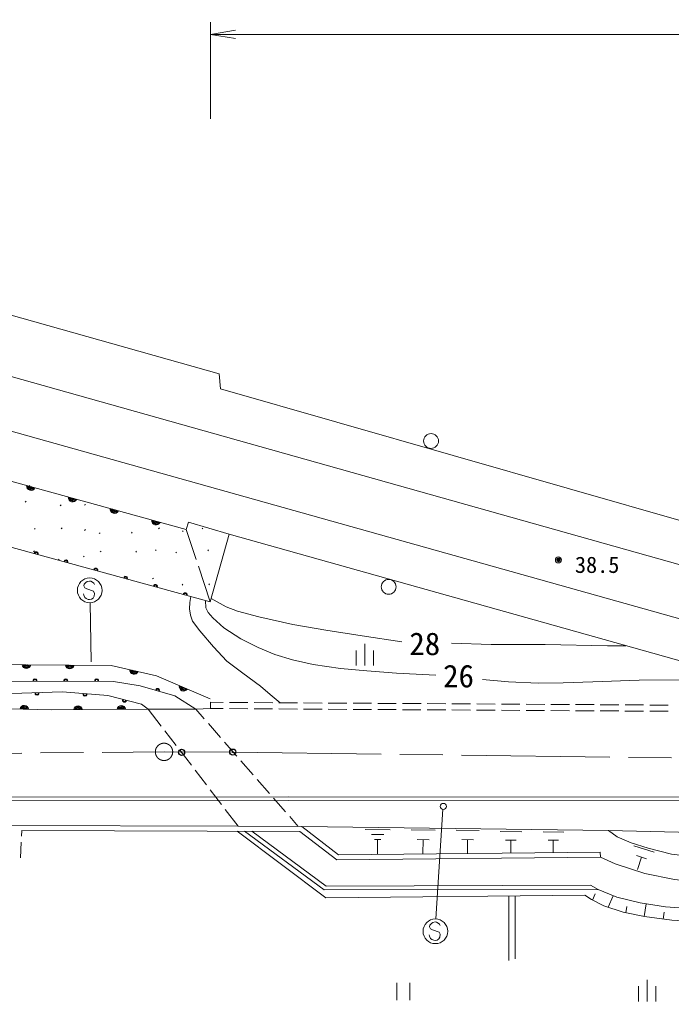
# Model space of a CAD drawing. Units: millimetres, scale not verified. Extents: x 40000 to 680000, y 20000 to 380000.
# Drawn here: x 452747 to 505464, y 260511 to 339884 of the extents above; entities that cross this region are included whole.
import ezdxf
from ezdxf.enums import TextEntityAlignment as Align

# ---------------------------------------------------------------- set-up
doc = ezdxf.new("R2010")
doc.units = ezdxf.units.MM
doc.header["$LTSCALE"] = 1000
doc.header["$PDMODE"] = 32
doc.header["$PDSIZE"] = 500
doc.linetypes.add('CHAIN', pattern=[18.5, 12, -1.5, 3.5, -1.5])
for name, color, linetype, lineweight in [('M-BMK', 2, 'CHAIN', 13), ('M-STR-HTXT', 7, 'Continuous', 13), ('M-STR-STR1', 1, 'Continuous', 13), ('M-STR-STR3', 7, 'Continuous', 13), ('M-STR-STRC', 7, 'Continuous', 13), ('M-WORK', 1, 'Continuous', 13)]:
    doc.layers.add(name, color=color, linetype=linetype, lineweight=lineweight)
doc.layers.add('M-OTRS', color=6, linetype='Continuous')
doc.styles.add('ＭＳ ゴシック', font='')
doc.styles.get('ＭＳ ゴシック').set_extended_font_data('MS Gothic')

# ---------------------------------------------------------------- blocks, each defined once
blk = doc.blocks.new('open_arrow')
at = {"color": 0, "linetype": 'Continuous', "lineweight": -2}
blk.add_lwpolyline([(7.5, 1.25), (0, 0), (7.5, -1.25)], dxfattribs=at)

msp = doc.modelspace()

# ---------------------------------------------------------------- linework, layer by layer
at = {"layer": 'M-BMK'}
msp.add_lwpolyline([(346477, 281344), (364861, 281091), (422423, 280301), (464427, 280682), (469990, 280664), (562941, 279415)], dxfattribs=at)
msp.add_circle((464427, 280682), 700, dxfattribs=at)
at = {"layer": 'M-OTRS'}
for p in [(465843, 280648), (469990, 280664)]:
    msp.add_point(p, dxfattribs=at)
at = {"layer": 'M-STR-HTXT'}
for p, q in [((468193, 331867), (468193, 339685)), ((468193, 338685), (563063, 338685))]:
    msp.add_line(p, q, dxfattribs=at)
at = {"layer": 'M-STR-STR1'}
for p, q in [((463148, 284141), (466987, 284147)), ((463148, 284141), (464200, 282773)), ((466987, 284147), (467683, 283352)), ((468012, 282975), (468999, 281846)), ((464505, 282377), (465419, 281188)), ((469328, 281469), (470315, 280340)), ((465724, 280791), (466638, 279603)), ((470644, 279963), (471631, 278834)), ((466943, 279206), (467858, 278017)), ((471960, 278457), (472947, 277328)), ((468163, 277621), (469077, 276432)), ((473276, 276951), (474263, 275822)), ((469382, 276036), (470434, 274668)), ((474592, 275445), (475287, 274650)), ((470434, 274668), (475562, 274649))]:
    msp.add_line(p, q, dxfattribs=at)
at = {"layer": 'M-STR-STR3'}
for p, q in [((352157, 339165), (562956, 279819)), ((349889, 335305), (562791, 275530)), ((469683, 298279), (562661, 272185))]:
    msp.add_line(p, q, dxfattribs=at)
msp.add_lwpolyline([(355701, 343184), (468896, 311234), (468988, 310038), (563093, 283086)], dxfattribs=at)
for centre in [(486027, 305818), (482600, 294026)]:
    msp.add_circle(centre, 600, dxfattribs=at)
at = {"layer": 'M-STR-STRC'}
for p, q in [((458386, 294493), (458220, 294459)), ((458502, 294476), (458386, 294493)), ((458647, 294404), (458502, 294476)), ((457961, 294228), (457945, 294114)), ((457945, 294114), (458031, 293932)), ((458089, 294366), (457961, 294228)), ((458031, 293932), (458181, 293858)), ((458220, 294459), (458089, 294366)), ((458181, 293858), (458714, 293670)), ((458756, 294329), (458647, 294404)), ((458791, 294218), (458756, 294329)), ((457947, 293339), (457908, 293449)), ((458031, 293162), (457947, 293339)), ((458135, 293088), (458031, 293162)), ((458281, 293013), (458135, 293088)), ((458401, 292996), (458281, 293013)), ((458569, 293025), (458401, 292996)), ((458693, 293121), (458569, 293025)), ((458764, 293270), (458693, 293121)), ((458714, 293670), (458794, 293497)), ((458794, 293497), (458764, 293270)), ((458442, 292742), (458523, 287965)), ((486412, 267176), (486967, 276040)), ((486049, 266801), (485921, 266663)), ((486180, 266894), (486049, 266801)), ((486346, 266928), (486180, 266894)), ((486462, 266911), (486346, 266928)), ((486606, 266839), (486462, 266911)), ((486716, 266764), (486606, 266839)), ((486751, 266653), (486716, 266764)), ((485921, 266663), (485905, 266549)), ((485905, 266549), (485990, 266367)), ((485990, 266367), (486141, 266293)), ((486141, 266293), (486674, 266105)), ((486674, 266105), (486754, 265932)), ((486754, 265932), (486724, 265705)), ((485907, 265774), (485868, 265884)), ((485991, 265597), (485907, 265774)), ((486094, 265523), (485991, 265597)), ((486241, 265448), (486094, 265523)), ((486361, 265431), (486241, 265448)), ((486528, 265460), (486361, 265431)), ((486653, 265556), (486528, 265460)), ((486724, 265705), (486653, 265556))]:
    msp.add_line(p, q, dxfattribs=at)
for centre, radius in [((458418, 293741), 1000), ((487016, 276271), 250), ((486378, 266176), 1000)]:
    msp.add_circle(centre, radius, dxfattribs=at)
at = {"layer": 'M-WORK'}
for p, q in [((453540, 302199), (453562, 302221)), ((453199, 300871), (453269, 300942)), ((456038, 300583), (456108, 300654)), ((457995, 300616), (458065, 300687)), ((453941, 298678), (454011, 298748)), ((456109, 298716), (456180, 298787)), ((457998, 298584), (458069, 298655)), ((461789, 298375), (461859, 298445)), ((463989, 298713), (464059, 298784)), ((465911, 298489), (465982, 298560)), ((467026, 296236), (466229, 298653)), ((467504, 298708), (467575, 298779)), ((459188, 298326), (459258, 298396)), ((453867, 296865), (453937, 296935)), ((459260, 296845), (459331, 296916)), ((462136, 296836), (462206, 296907)), ((463730, 296951), (463801, 297021)), ((467962, 296937), (468033, 297007)), ((455874, 296191), (455945, 296262)), ((457905, 296442), (457976, 296512)), ((465377, 296767), (465448, 296838)), ((468158, 292802), (467202, 295703)), ((459891, 295070), (459909, 295088)), ((461219, 294812), (461290, 294883)), ((463504, 294668), (463575, 294739)), ((465887, 294158), (465958, 294229)), ((468039, 294194), (468110, 294265)), ((480675, 287660), (480675, 289410)), ((479975, 287660), (479975, 288885)), ((481375, 287660), (481375, 288885)), ((466987, 284147), (468193, 284188)), ((468196, 284688), (468193, 284188)), ((468193, 284188), (469212, 284182)), ((468196, 284688), (469217, 284682)), ((469712, 284179), (471212, 284170)), ((469717, 284679), (471216, 284670)), ((471712, 284167), (473212, 284158)), ((471716, 284667), (473216, 284658)), ((473712, 284155), (475212, 284146)), ((473716, 284655), (475216, 284646)), ((475716, 284643), (477216, 284633)), ((477716, 284630), (479216, 284621)), ((479716, 284618), (481216, 284609)), ((481716, 284606), (483216, 284597)), ((483716, 284594), (485216, 284585)), ((485716, 284582), (487216, 284573)), ((487716, 284570), (489216, 284561)), ((489716, 284557), (491216, 284548)), ((491716, 284545), (493216, 284536)), ((493716, 284533), (495216, 284524)), ((495716, 284521), (497216, 284512)), ((497716, 284509), (499216, 284500)), ((499716, 284497), (501216, 284488)), ((501716, 284485), (503216, 284475)), ((503716, 284472), (505216, 284463)), ((475712, 284143), (477212, 284133)), ((477712, 284130), (479212, 284121)), ((479712, 284118), (481212, 284109)), ((481712, 284106), (483212, 284097)), ((483712, 284094), (485212, 284085)), ((485712, 284082), (487212, 284073)), ((487712, 284070), (489212, 284061)), ((489712, 284057), (491212, 284048)), ((491712, 284045), (493212, 284036)), ((493712, 284033), (495212, 284024)), ((495712, 284021), (497212, 284012)), ((497712, 284009), (499212, 284000)), ((499712, 283997), (501212, 283988)), ((501712, 283985), (503212, 283975)), ((503712, 283972), (505212, 283963)), ((424817, 276985), (474511, 277043)), ((474511, 277043), (516173, 277025)), ((424817, 276685), (474511, 276743)), ((474511, 276743), (516170, 276725)), ((451350, 274740), (470434, 274668)), ((475562, 274649), (478533, 272354)), ((452935, 274334), (452908, 273872)), ((452935, 274334), (475425, 274249)), ((470351, 274268), (477510, 268873)), ((470940, 274266), (477381, 269517)), ((477529, 269830), (471529, 274264)), ((475425, 274249), (478398, 271953)), ((480705, 274415), (482720, 274388)), ((481204, 274005), (482211, 273992)), ((484423, 274378), (486364, 274353)), ((488049, 274353), (489927, 274328)), ((491625, 274254), (493368, 274231)), ((495086, 274220), (496760, 274198)), ((452881, 273389), (452808, 272125)), ((481450, 273599), (481954, 273592)), ((481702, 273596), (481686, 272387)), ((484898, 273596), (485868, 273583)), ((485383, 273590), (485368, 272425)), ((488508, 273596), (489447, 273583)), ((488978, 273589), (488963, 272463)), ((492051, 273551), (492923, 273539)), ((492487, 273545), (492473, 272499)), ((495496, 273545), (496333, 273534)), ((495914, 273540), (495901, 272535)), ((502425, 273092), (504077, 272572)), ((478533, 272354), (499714, 272575)), ((499714, 272575), (499718, 272175)), ((502630, 272301), (503457, 272042)), ((478398, 271953), (499718, 272175)), ((503043, 272172), (502732, 271180)), ((477381, 269517), (499532, 269568)), ((477510, 268873), (498464, 269090)), ((499076, 268697), (499292, 269197)), ((492317, 263806), (492317, 269026)), ((492841, 269032), (492842, 263944)), ((500350, 268114), (500752, 269050)), ((503269, 267375), (503427, 268404)), ((501793, 267679), (501869, 268175)), ((504805, 267162), (504892, 267725)), ((483255, 262019), (483255, 260619)), ((484305, 260619), (484305, 262019)), ((503505, 260511), (503505, 262261)), ((502805, 260511), (502805, 261736)), ((504205, 260511), (504205, 261736))]:
    msp.add_line(p, q, dxfattribs=at)
for points in [[(468158, 292802), (411060, 308465), (406410, 295058)], [(441067, 305587), (466229, 298653), (466413, 299255)], [(466413, 299255), (469683, 298279), (468158, 292802)], [(466597, 293231), (466516, 292753), (466500, 292257), (466560, 291736), (466740, 291261), (467321, 290460), (468429, 289163), (469509, 288022), (470797, 287041), (472220, 285998), (473006, 285323), (473828, 284654)], [(467771, 292909), (467818, 292318), (468002, 291950), (468370, 291508), (469266, 290723), (470640, 289824), (472048, 289134), (473401, 288554), (474809, 288113), (476493, 287754), (478701, 287422), (480827, 287229), (483229, 287036), (486407, 286873)], [(468234, 293076), (469440, 292415), (470381, 292047), (472107, 291597), (474835, 290983), (477509, 290517), (480442, 290051), (483657, 289572)], [(355540, 292470), (372630, 292761), (378151, 292567), (386130, 291656), (390271, 291132), (396041, 290745), (401342, 290248), (409182, 288896), (418900, 287432), (427375, 286328), (438805, 285693), (443884, 285058), (447308, 284975), (452084, 285390), (456225, 285528), (459869, 285251), (462602, 284534), (463148, 284141)], [(406783, 291712), (442941, 287791), (460154, 287667), (463826, 286839), (468161, 284962)], [(463148, 284141), (455307, 284085), (443961, 284362), (430047, 284996), (421074, 285411), (408485, 287039), (405007, 287812), (393577, 289358), (381872, 290822), (374860, 291291), (355588, 290962)], [(466987, 284147), (465303, 285205), (462487, 286034), (460334, 286383), (440132, 286425), (431740, 286894), (422878, 287778), (406755, 290133)], [(487669, 289462), (490896, 289351), (495259, 289364), (500298, 289267), (501791, 289268)], [(490174, 286542), (492284, 286358), (494689, 286235), (496713, 286272), (499110, 286346), (502859, 286471), (506748, 286508), (509067, 286484), (510098, 286459), (511988, 286406)], [(475562, 274649), (500372, 274323), (562686, 272831)], [(500372, 274323), (501072, 273825), (502225, 273334), (503599, 272905), (505464, 272414), (507342, 272205), (510900, 272169), (513980, 272248), (516612, 272414), (519961, 272708), (523329, 273021), (528372, 273652)], [(498464, 269090), (499002, 268735), (500008, 268232), (501554, 267716), (503284, 267373), (505492, 267066), (507640, 266931), (509836, 266919), (514081, 267115), (518253, 267508), (521272, 267802), (525811, 268342), (527664, 268538), (540704, 271489), (562616, 271007)], [(499718, 272175), (500906, 271636), (503327, 270851), (505705, 270366), (507325, 270163), (509699, 270090), (512404, 270145), (515828, 270384), (518901, 270697), (524294, 271305), (527073, 271801), (527497, 269135)], [(477529, 269830), (498935, 269901), (499532, 269568), (501055, 268922), (502933, 268480), (504976, 268167), (507258, 267983), (510166, 267854), (512393, 267928), (515190, 268075), (518687, 268351), (522957, 268830), (527466, 269327)]]:
    msp.add_lwpolyline(points, dxfattribs=at)
for radius in [150, 120, 90, 60, 30, 20]:
    msp.add_circle((496330, 296203), radius, dxfattribs=at)
for centre, radius, start, end in [((453662, 302173), 354, 173.38991, 335.79509), ((453662, 302173), 283, 175.61395, 333.57105), ((453662, 302173), 212, 179.36028, 329.82472), ((453662, 302173), 142, 187.07201, 322.113), ((453662, 302173), 100, 197.38967, 311.79533), ((457037, 301243), 354, 173.38991, 335.79509), ((457037, 301243), 283, 175.61395, 333.57105), ((457037, 301243), 212, 179.36028, 329.82472), ((457037, 301243), 142, 187.07201, 322.113), ((457037, 301243), 100, 197.38967, 311.79533), ((460411, 300313), 354, 173.38991, 335.79509), ((460411, 300313), 283, 175.61395, 333.57105), ((460411, 300313), 212, 179.36028, 329.82472), ((460411, 300313), 142, 187.07201, 322.113), ((460411, 300313), 100, 197.38967, 311.79533), ((463785, 299383), 354, 173.38991, 335.79509), ((463785, 299383), 283, 175.61395, 333.57105), ((463785, 299383), 212, 179.36028, 329.82472), ((463785, 299383), 142, 187.07201, 322.113), ((463785, 299383), 100, 197.38967, 311.79533), ((454086, 296708), 156, 328.40032, 180.92073), ((454086, 296708), 125, 324.17321, 185.14784), ((454086, 296708), 100, 318.71605, 190.60501), ((456497, 296047), 156, 328.40032, 180.92073), ((456497, 296047), 125, 324.17321, 185.14784), ((456497, 296047), 100, 318.71605, 190.60501), ((458908, 295385), 156, 328.40032, 180.92073), ((458908, 295385), 125, 324.17321, 185.14784), ((458908, 295385), 100, 318.71605, 190.60501), ((461319, 294724), 156, 328.40032, 180.92073), ((461319, 294724), 125, 324.17321, 185.14784), ((461319, 294724), 100, 318.71605, 190.60501), ((463730, 294062), 156, 328.40032, 180.92073), ((463730, 294062), 125, 324.17321, 185.14784), ((463730, 294062), 100, 318.71605, 190.60501), ((466141, 293401), 156, 328.40032, 180.92073), ((466141, 293401), 125, 324.17321, 185.14784), ((466141, 293401), 100, 318.71605, 190.60501), ((453298, 287771), 354, 188.3839, 350.78907), ((453298, 287771), 283, 190.60793, 348.56504), ((453298, 287771), 212, 194.35426, 344.81871), ((453298, 287771), 142, 202.06599, 337.10698), ((453298, 287771), 100, 212.38365, 326.78932), ((456798, 287746), 354, 188.3839, 350.78907), ((456798, 287746), 283, 190.60793, 348.56504), ((456798, 287746), 212, 194.35426, 344.81871), ((456798, 287746), 142, 202.06599, 337.10698), ((456798, 287746), 100, 212.38365, 326.78932), ((462002, 287306), 354, 176.08628, 338.49146), ((453983, 286440), 156, 343.62235, 196.14276), ((453983, 286440), 125, 339.39524, 200.36987), ((453983, 286440), 100, 333.93807, 205.82703), ((456483, 286435), 156, 343.62235, 196.14276), ((456483, 286435), 125, 339.39524, 200.36987), ((456483, 286435), 100, 333.93807, 205.82703), ((458983, 286430), 156, 343.62235, 196.14276), ((458983, 286430), 125, 339.39524, 200.36987), ((462002, 287306), 283, 178.31032, 336.26742), ((462002, 287306), 212, 182.05664, 332.52109), ((462002, 287306), 142, 189.76837, 324.80936), ((462002, 287306), 100, 200.08604, 314.4917), ((458983, 286430), 100, 333.93807, 205.82703), ((463908, 285662), 156, 327.35025, 179.87066), ((463908, 285662), 125, 323.12314, 184.09777), ((463908, 285662), 100, 317.66598, 189.55494), ((466015, 285950), 354, 165.37896, 327.78414), ((466015, 285950), 283, 167.603, 325.5601), ((466015, 285950), 212, 171.34933, 321.81377), ((466015, 285950), 142, 179.06106, 314.10204), ((466015, 285950), 100, 189.37872, 303.78438), ((454156, 285415), 156, 165.64895, 18.16936), ((454156, 285415), 125, 161.42184, 22.39647), ((454156, 285415), 100, 155.96467, 27.85363), ((458044, 285346), 156, 159.40748, 11.92789), ((458044, 285346), 125, 155.18037, 16.155), ((458044, 285346), 100, 149.72321, 21.61217), ((453132, 284084), 354, 7.40363, 169.80881), ((453132, 284084), 283, 9.62767, 167.58477), ((453132, 284084), 212, 13.37399, 163.83844), ((453132, 284084), 142, 21.08572, 156.12671), ((453132, 284084), 100, 31.40339, 145.80905), ((457478, 284047), 354, 9.2009, 171.60607), ((457478, 284047), 283, 11.42493, 169.38204), ((457478, 284047), 212, 15.17126, 165.63571), ((457478, 284047), 142, 22.88299, 157.92398), ((460978, 284071), 354, 9.2009, 171.60607), ((460978, 284071), 283, 11.42493, 169.38204), ((460978, 284071), 212, 15.17126, 165.63571), ((460978, 284071), 142, 22.88299, 157.92398), ((460978, 284071), 100, 33.20065, 147.60632), ((461225, 284850), 156, 149.02472, 1.54513), ((461225, 284850), 125, 144.79761, 5.77224), ((461225, 284850), 100, 139.34045, 11.22941), ((457478, 284047), 100, 33.20065, 147.60632)]:
    msp.add_arc(centre, radius, start, end, dxfattribs=at)
msp.add_point((496330, 296203), dxfattribs=at)

# ---------------------------------------------------------------- block references
at = {"layer": 'M-STR-HTXT', "xscale": 267, "yscale": 267}
msp.add_blockref('open_arrow', (468193, 338685), dxfattribs=at)

# ---------------------------------------------------------------- texts
at = {"layer": 'M-WORK', "style": 'ＭＳ ゴシック'}
for s, height, p in [('38.5', 1320, (499461, 295810)), ('28', 1833, (485517, 289422)), ('26', 1833, (488250, 286813))]:
    msp.add_text(s, height=height, dxfattribs=at).set_placement(p, align=Align.MIDDLE_CENTER)

doc.saveas('drawing.dxf')
